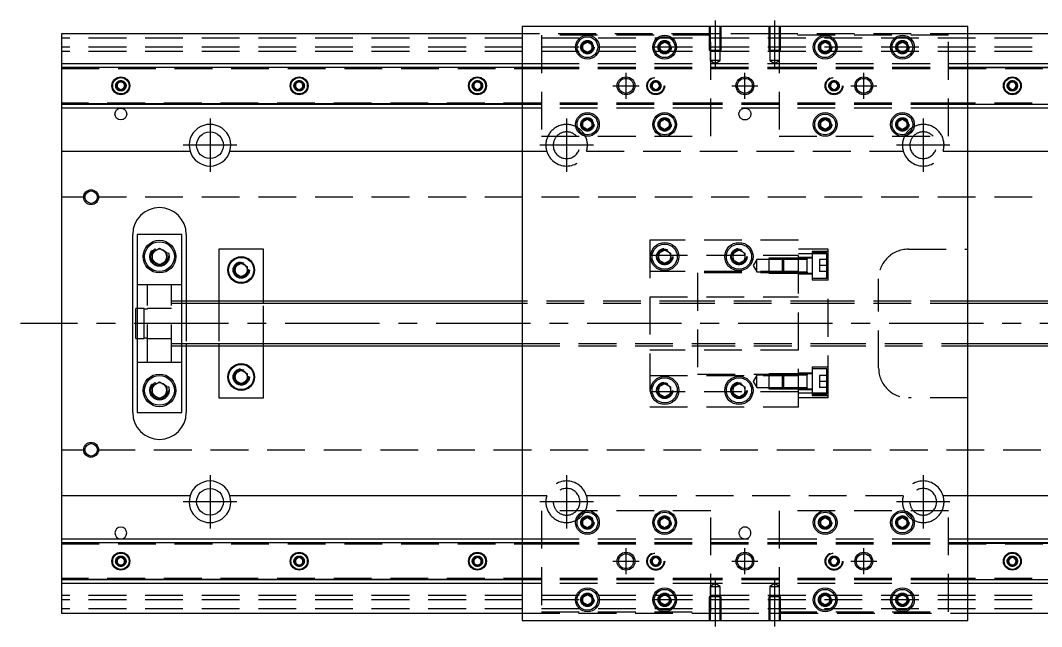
# Model space of a CAD drawing. Extents: x -14 to 669, y -276 to 102.
# Drawn here: x -13.8 to 329.8, y -102 to 102 of the extents above; entities that cross this region are included whole.
import ezdxf

# ---------------------------------------------------------------- set-up
doc = ezdxf.new("R2010")
doc.units = 0
doc.linetypes.add('CENTER', pattern=[50.8, 31.75, -6.35, 6.35, -6.35])
doc.linetypes.add('DASHED', pattern=[19.05, 12.7, -6.35])
doc.layers.get('0').update_dxf_attribs({"linetype": 'CONTINUOUS'})
doc.layers.add('CENTER', color=1, linetype='CENTER')

msp = doc.modelspace()

# ---------------------------------------------------------------- linework, layer by layer
at = {"color": 7, "linetype": 'CONTINUOUS'}
for p, q in [((155, 100), (155, -100)), ((305, 100), (155, 100)), ((305, -100), (305, 100)), ((155, 97.5), (0, 97.5)), ((0, 97.5), (0, 87.5)), ((460, 97.5), (305, 97.5)), ((175.5, 93.866026), (177, 94.73205)), ((175.5, 92.133974), (175.5, 93.866026)), ((177, 94.73205), (178.5, 93.866026)), ((178.5, 93.866026), (178.5, 92.133974)), ((201.5, 93.866026), (203, 94.73205)), ((201.5, 92.133974), (201.5, 93.866026)), ((203, 94.73205), (204.5, 93.866026)), ((204.5, 93.866026), (204.5, 92.133974)), ((255.5, 93.866026), (257, 94.73205)), ((255.5, 92.133974), (255.5, 93.866026)), ((257, 94.73205), (258.5, 93.866026)), ((258.5, 93.866026), (258.5, 92.133974)), ((281.5, 93.866026), (283, 94.73205)), ((281.5, 92.133974), (281.5, 93.866026)), ((283, 94.73205), (284.5, 93.866026)), ((284.5, 93.866026), (284.5, 92.133974)), ((177, 91.26795), (175.5, 92.133974)), ((178.5, 92.133974), (177, 91.26795)), ((203, 91.26795), (201.5, 92.133974)), ((204.5, 92.133974), (203, 91.26795)), ((257, 91.26795), (255.5, 92.133974)), ((258.5, 92.133974), (257, 91.26795)), ((283, 91.26795), (281.5, 92.133974)), ((284.5, 92.133974), (283, 91.26795)), ((0, 87.5), (155, 87.5)), ((0, 87.5), (0, 86.247728)), ((0, 86.247728), (155, 86.247728)), ((0, 86.247728), (0, 73.752272)), ((305, 87.5), (460, 87.5)), ((305, 86.247728), (460, 86.247728)), ((18.75, 80.721688), (20, 81.443376)), ((18.75, 79.278312), (18.75, 80.721688)), ((20, 78.556624), (18.75, 79.278312)), ((20, 81.443376), (21.25, 80.721688)), ((21.25, 79.278312), (20, 78.556624)), ((21.25, 80.721688), (21.25, 79.278312)), ((78.75, 80.721688), (80, 81.443376)), ((78.75, 79.278312), (78.75, 80.721688)), ((80, 78.556624), (78.75, 79.278312)), ((80, 81.443376), (81.25, 80.721688)), ((81.25, 79.278312), (80, 78.556624)), ((81.25, 80.721688), (81.25, 79.278312)), ((138.75, 80.721688), (140, 81.443376)), ((138.75, 79.278312), (138.75, 80.721688)), ((140, 78.556624), (138.75, 79.278312)), ((140, 81.443376), (141.25, 80.721688)), ((141.25, 79.278312), (140, 78.556624)), ((141.25, 80.721688), (141.25, 79.278312)), ((318.75, 80.721688), (320, 81.443376)), ((318.75, 79.278312), (318.75, 80.721688)), ((320, 78.556624), (318.75, 79.278312)), ((320, 81.443376), (321.25, 80.721688)), ((321.25, 79.278312), (320, 78.556624)), ((321.25, 80.721688), (321.25, 79.278312)), ((155, 73.752272), (0, 73.752272)), ((0, 73.752272), (0, 72.5)), ((155, 72.5), (0, 72.5)), ((0, 72.5), (0, 58)), ((460, 73.752272), (305, 73.752272)), ((460, 72.5), (305, 72.5)), ((175.5, 67.866026), (177, 68.73205)), ((177, 68.73205), (178.5, 67.866026)), ((201.5, 67.866026), (203, 68.73205)), ((203, 68.73205), (204.5, 67.866026)), ((255.5, 67.866026), (257, 68.73205)), ((257, 68.73205), (258.5, 67.866026)), ((281.5, 67.866026), (283, 68.73205)), ((283, 68.73205), (284.5, 67.866026)), ((175.5, 66.133974), (175.5, 67.866026)), ((177, 65.26795), (175.5, 66.133974)), ((178.5, 66.133974), (177, 65.26795)), ((178.5, 67.866026), (178.5, 66.133974)), ((201.5, 66.133974), (201.5, 67.866026)), ((203, 65.26795), (201.5, 66.133974)), ((204.5, 66.133974), (203, 65.26795)), ((204.5, 67.866026), (204.5, 66.133974)), ((255.5, 66.133974), (255.5, 67.866026)), ((257, 65.26795), (255.5, 66.133974)), ((258.5, 66.133974), (257, 65.26795)), ((258.5, 67.866026), (258.5, 66.133974)), ((281.5, 66.133974), (281.5, 67.866026)), ((283, 65.26795), (281.5, 66.133974)), ((284.5, 66.133974), (283, 65.26795)), ((284.5, 67.866026), (284.5, 66.133974)), ((0, 58), (43.291796, 58)), ((0, 58), (0, -58)), ((56.708204, 58), (155, 58)), ((305, 58), (403.291796, 58)), ((24, -30), (24, 30)), ((40.5, 30), (25.5, 30)), ((25.5, 30), (25.5, -30)), ((40.5, -30), (40.5, 30)), ((42, 30), (42, 7.5)), ((30.5, 23.943376), (33, 25.386752)), ((33, 25.386752), (35.5, 23.943376)), ((68, 25), (53, 25)), ((53, 25), (53, 7.5)), ((68, 7.5), (68, 25)), ((201, 23.6547), (203, 24.809402)), ((203, 24.809402), (205, 23.6547)), ((226, 23.6547), (228, 24.809402)), ((228, 24.809402), (230, 23.6547)), ((30.5, 21.056624), (30.5, 23.943376)), ((33, 19.613248), (30.5, 21.056624)), ((35.5, 21.056624), (33, 19.613248)), ((35.5, 23.943376), (35.5, 21.056624)), ((201, 21.3453), (201, 23.6547)), ((203, 20.190598), (201, 21.3453)), ((205, 21.3453), (203, 20.190598)), ((205, 23.6547), (205, 21.3453)), ((226, 21.3453), (226, 23.6547)), ((228, 20.190598), (226, 21.3453)), ((230, 21.3453), (228, 20.190598)), ((230, 23.6547), (230, 21.3453)), ((58.5, 19.1547), (60.5, 20.309402)), ((58.5, 16.8453), (58.5, 19.1547)), ((60.5, 20.309402), (62.5, 19.1547)), ((62.5, 19.1547), (62.5, 16.8453)), ((60.5, 15.690598), (58.5, 16.8453)), ((62.5, 16.8453), (60.5, 15.690598)), ((251, 16.985566), (251, 16.986424)), ((155, 7.5), (40.5, 7.5)), ((410, 7.5), (305, 7.5)), ((25, -5), (25, 5)), ((25.5, 5), (25, 5)), ((25, -5), (25.5, -5)), ((40.5, -7.5), (155, -7.5)), ((42, -7.5), (42, -30)), ((53, -7.5), (53, -25)), ((68, -25), (68, -7.5)), ((305, -7.5), (410, -7.5)), ((58.5, -16.8453), (60.5, -15.690598)), ((58.5, -19.1547), (58.5, -16.8453)), ((60.5, -15.690598), (62.5, -16.8453)), ((62.5, -16.8453), (62.5, -19.1547)), ((251, -17.385572), (251, -16.985566)), ((30.5, -21.056624), (33, -19.613248)), ((33, -19.613248), (35.5, -21.056624)), ((60.5, -20.309402), (58.5, -19.1547)), ((62.5, -19.1547), (60.5, -20.309402)), ((201, -21.3453), (203, -20.190598)), ((203, -20.190598), (205, -21.3453)), ((226, -21.3453), (228, -20.190598)), ((228, -20.190598), (230, -21.3453)), ((30.5, -23.943376), (30.5, -21.056624)), ((33, -25.386752), (30.5, -23.943376)), ((35.5, -23.943376), (33, -25.386752)), ((35.5, -21.056624), (35.5, -23.943376)), ((201, -23.6547), (201, -21.3453)), ((203, -24.809402), (201, -23.6547)), ((205, -23.6547), (203, -24.809402)), ((205, -21.3453), (205, -23.6547)), ((226, -23.6547), (226, -21.3453)), ((228, -24.809402), (226, -23.6547)), ((230, -23.6547), (228, -24.809402)), ((230, -21.3453), (230, -23.6547)), ((251, -21.985576), (251, -21.585572)), ((53, -25), (68, -25)), ((25.5, -30), (40.5, -30)), ((43.291796, -58), (0, -58)), ((0, -58), (0, -72.5)), ((155, -58), (56.708204, -58)), ((403.291796, -58), (305, -58)), ((175.5, -66.133974), (177, -65.26795)), ((177, -65.26795), (178.5, -66.133974)), ((201.5, -66.133974), (203, -65.26795)), ((203, -65.26795), (204.5, -66.133974)), ((255.5, -66.133974), (257, -65.26795)), ((257, -65.26795), (258.5, -66.133974)), ((281.5, -66.133974), (283, -65.26795)), ((283, -65.26795), (284.5, -66.133974)), ((175.5, -67.866026), (175.5, -66.133974)), ((177, -68.73205), (175.5, -67.866026)), ((178.5, -67.866026), (177, -68.73205)), ((178.5, -66.133974), (178.5, -67.866026)), ((201.5, -67.866026), (201.5, -66.133974)), ((203, -68.73205), (201.5, -67.866026)), ((204.5, -67.866026), (203, -68.73205)), ((204.5, -66.133974), (204.5, -67.866026)), ((255.5, -67.866026), (255.5, -66.133974)), ((257, -68.73205), (255.5, -67.866026)), ((258.5, -67.866026), (257, -68.73205)), ((258.5, -66.133974), (258.5, -67.866026)), ((281.5, -67.866026), (281.5, -66.133974)), ((283, -68.73205), (281.5, -67.866026)), ((284.5, -67.866026), (283, -68.73205)), ((284.5, -66.133974), (284.5, -67.866026)), ((0, -72.5), (155, -72.5)), ((0, -72.5), (0, -73.752272)), ((0, -73.752272), (0, -86.247728)), ((0, -73.752272), (155, -73.752272)), ((305, -72.5), (460, -72.5)), ((305, -73.752272), (460, -73.752272)), ((18.75, -79.278312), (20, -78.556624)), ((20, -78.556624), (21.25, -79.278312)), ((78.75, -79.278312), (80, -78.556624)), ((80, -78.556624), (81.25, -79.278312)), ((138.75, -79.278312), (140, -78.556624)), ((140, -78.556624), (141.25, -79.278312)), ((318.75, -79.278312), (320, -78.556624)), ((320, -78.556624), (321.25, -79.278312)), ((18.75, -80.721688), (18.75, -79.278312)), ((20, -81.443376), (18.75, -80.721688)), ((21.25, -80.721688), (20, -81.443376)), ((21.25, -79.278312), (21.25, -80.721688)), ((78.75, -80.721688), (78.75, -79.278312)), ((80, -81.443376), (78.75, -80.721688)), ((81.25, -80.721688), (80, -81.443376)), ((81.25, -79.278312), (81.25, -80.721688)), ((138.75, -80.721688), (138.75, -79.278312)), ((140, -81.443376), (138.75, -80.721688)), ((141.25, -80.721688), (140, -81.443376)), ((141.25, -79.278312), (141.25, -80.721688)), ((318.75, -80.721688), (318.75, -79.278312)), ((320, -81.443376), (318.75, -80.721688)), ((321.25, -80.721688), (320, -81.443376)), ((321.25, -79.278312), (321.25, -80.721688)), ((155, -86.247728), (0, -86.247728)), ((0, -86.247728), (0, -87.5)), ((155, -87.5), (0, -87.5)), ((0, -87.5), (0, -97.5)), ((460, -86.247728), (305, -86.247728)), ((460, -87.5), (305, -87.5)), ((175.5, -92.133974), (177, -91.26795)), ((175.5, -93.866026), (175.5, -92.133974)), ((177, -91.26795), (178.5, -92.133974)), ((178.5, -92.133974), (178.5, -93.866026)), ((201.5, -92.133974), (203, -91.26795)), ((201.5, -93.866026), (201.5, -92.133974)), ((203, -91.26795), (204.5, -92.133974)), ((204.5, -92.133974), (204.5, -93.866026)), ((255.5, -92.133974), (257, -91.26795)), ((255.5, -93.866026), (255.5, -92.133974)), ((257, -91.26795), (258.5, -92.133974)), ((258.5, -92.133974), (258.5, -93.866026)), ((281.5, -92.133974), (283, -91.26795)), ((281.5, -93.866026), (281.5, -92.133974)), ((283, -91.26795), (284.5, -92.133974)), ((284.5, -92.133974), (284.5, -93.866026)), ((177, -94.73205), (175.5, -93.866026)), ((178.5, -93.866026), (177, -94.73205)), ((203, -94.73205), (201.5, -93.866026)), ((204.5, -93.866026), (203, -94.73205)), ((257, -94.73205), (255.5, -93.866026)), ((258.5, -93.866026), (257, -94.73205)), ((283, -94.73205), (281.5, -93.866026)), ((284.5, -93.866026), (283, -94.73205)), ((0, -97.5), (155, -97.5)), ((305, -97.5), (460, -97.5)), ((155, -100), (305, -100))]:
    msp.add_line(p, q, dxfattribs=at)
at = {"color": 3, "linetype": 'DASHED'}
for p, q in [((218.000006, 100), (218.000006, 92)), ((218.35, 100), (218.35, 92)), ((221.65, 92), (221.65, 100)), ((221.999994, 92), (221.999994, 100)), ((238.000006, 100), (238.000006, 92)), ((238.35, 100), (238.35, 92)), ((241.65, 92), (241.65, 100)), ((241.999994, 92), (241.999994, 100)), ((218.000006, 97.5), (155, 97.5)), ((218.5, 97), (161.5, 97)), ((161.5, 97), (161.5, 63)), ((221.999994, 97.5), (218.000006, 97.5)), ((218.5, 63), (218.5, 97)), ((238.000006, 97.5), (221.999994, 97.5)), ((241.999994, 97.5), (238.000006, 97.5)), ((241.5, 97), (241.5, 63)), ((298.5, 97), (241.5, 97)), ((305, 97.5), (241.999994, 97.5)), ((298.5, 63), (298.5, 97)), ((460, 96), (0, 96)), ((460, 93), (0, 93)), ((175, 93), (175.030168, 93.346066)), ((204.973226, 93.326156), (205, 93)), ((255, 93), (255.023172, 93.30356)), ((284.973226, 93.326156), (285, 93)), ((460, 91.5), (0, 91.5)), ((218.000006, 92), (221.999994, 92)), ((218.35, 92), (218.35, 88.5)), ((221.65, 88.5), (221.65, 92)), ((238.000006, 92), (241.999994, 92)), ((238.35, 92), (238.35, 88.5)), ((241.65, 88.5), (241.65, 92)), ((0, 86.1147), (155, 86.1147)), ((0, 86.1), (161.5, 86.1)), ((155, 87.5), (161.5, 87.5)), ((155, 86.247728), (161.5, 86.247728)), ((155, 86.1147), (161.5, 86.1147)), ((161.5, 87.5), (218.5, 87.5)), ((161.5, 86.247728), (218.5, 86.247728)), ((161.5, 86.1147), (218.5, 86.1147)), ((161.5, 86.1), (218.5, 86.1)), ((161.5, 86.1), (218.5, 86.1)), ((221.65, 88.5), (218.35, 88.5)), ((218.35, 88.5), (220, 87.547372)), ((218.5, 87.5), (241.5, 87.5)), ((218.5, 86.247728), (241.5, 86.247728)), ((218.5, 86.1147), (241.5, 86.1147)), ((218.5, 86.1), (241.5, 86.1)), ((220, 87.547372), (221.65, 88.5)), ((241.65, 88.5), (238.35, 88.5)), ((238.35, 88.5), (240, 87.547372)), ((240, 87.547372), (241.65, 88.5)), ((241.5, 87.5), (298.5, 87.5)), ((241.5, 86.247728), (298.5, 86.247728)), ((241.5, 86.1147), (298.5, 86.1147)), ((241.5, 86.1), (298.5, 86.1)), ((241.5, 86.1), (298.5, 86.1)), ((298.5, 87.5), (305, 87.5)), ((298.5, 86.247728), (305, 86.247728)), ((298.5, 86.1147), (305, 86.1147)), ((298.5, 86.1), (460, 86.1)), ((305, 86.1147), (460, 86.1147)), ((0, 85.8), (161.5, 85.8)), ((161.5, 85.8), (218.5, 85.8)), ((161.5, 85.8), (218.5, 85.8)), ((218.5, 85.8), (241.5, 85.8)), ((241.5, 85.8), (298.5, 85.8)), ((241.5, 85.8), (298.5, 85.8)), ((298.5, 85.8), (460, 85.8)), ((18.5, 80), (18.516134, 80.21941)), ((78.5, 80), (78.516134, 80.21941)), ((141.477374, 80.25955), (141.5, 80)), ((198.5, 80), (198.516134, 80.21941)), ((198.75, 80.721688), (200, 81.443376)), ((198.75, 79.278312), (198.75, 80.721688)), ((200, 78.556624), (198.75, 79.278312)), ((200, 81.443376), (201.25, 80.721688)), ((201.25, 79.278312), (200, 78.556624)), ((201.25, 80.721688), (201.25, 79.278312)), ((258.75, 80.721688), (260, 81.443376)), ((258.75, 79.278312), (258.75, 80.721688)), ((260, 78.556624), (258.75, 79.278312)), ((260, 81.443376), (261.25, 80.721688)), ((261.25, 79.278312), (260, 78.556624)), ((261.25, 80.721688), (261.25, 79.278312)), ((261.477374, 80.25955), (261.5, 80)), ((318.5, 80), (318.516134, 80.21941)), ((161.5, 74.2), (0, 74.2)), ((161.5, 73.9), (0, 73.9)), ((155, 73.8853), (0, 73.8853)), ((161.5, 73.8853), (155, 73.8853)), ((161.5, 73.752272), (155, 73.752272)), ((161.5, 72.5), (155, 72.5)), ((218.5, 74.2), (161.5, 74.2)), ((218.5, 73.9), (161.5, 73.9)), ((218.5, 73.8853), (161.5, 73.8853)), ((218.5, 73.752272), (161.5, 73.752272)), ((218.5, 72.5), (161.5, 72.5)), ((241.5, 74.2), (218.5, 74.2)), ((241.5, 73.9), (218.5, 73.9)), ((241.5, 73.8853), (218.5, 73.8853)), ((241.5, 73.752272), (218.5, 73.752272)), ((241.5, 72.5), (218.5, 72.5)), ((298.5, 74.2), (241.5, 74.2)), ((298.5, 73.9), (241.5, 73.9)), ((298.5, 73.8853), (241.5, 73.8853)), ((298.5, 73.752272), (241.5, 73.752272)), ((298.5, 72.5), (241.5, 72.5)), ((460, 74.2), (298.5, 74.2)), ((460, 73.9), (298.5, 73.9)), ((305, 73.8853), (298.5, 73.8853)), ((305, 73.752272), (298.5, 73.752272)), ((305, 72.5), (298.5, 72.5)), ((460, 73.8853), (305, 73.8853)), ((178.973226, 67.326156), (179, 67)), ((204.973226, 67.326156), (205, 67)), ((255, 67), (255.023172, 67.30356)), ((284.973226, 67.326156), (285, 67)), ((161.5, 63), (218.5, 63)), ((241.5, 63), (298.5, 63)), ((155, 58), (163.291796, 58)), ((176.708204, 58), (283.291796, 58)), ((296.708204, 58), (305, 58)), ((7.9, 42.5), (0, 42.5)), ((460, 42.5), (12.1, 42.5)), ((198, 28), (198, -28)), ((248, 28), (198, 28)), ((248, -28), (248, 28)), ((258, 25), (248, 25)), ((252.6, 24.235572), (252.6, 14.735572)), ((258, 24.235572), (252.6, 24.235572)), ((258, 23.49468), (258, 25)), ((285, 25), (305, 25)), ((35.977798, 22.864306), (36, 22.5)), ((198, 23), (248, 23)), ((200.5, 22.5), (200.534018, 22.911016)), ((225.5, 22.5), (225.52689, 22.865682)), ((234, 21.585572), (232.787564, 19.485572)), ((234, 17.385572), (234, 21.585572)), ((238, 21.585572), (234, 21.585572)), ((238, 21.985566), (238, 16.985576)), ((243, 21.985566), (238, 21.985566)), ((242.6, 21.585572), (238, 21.585572)), ((243, 21.985572), (242.6, 21.585572)), ((242.6, 17.385572), (242.6, 21.585572)), ((248, 21.585572), (242.6, 21.585572)), ((243, 21.985572), (243, 16.985572)), ((248, 21.98557), (243, 21.985572)), ((248, 21.985566), (243, 21.985566)), ((258, 23.49468), (248, 23.49468)), ((252.6, 22.235572), (248, 22.235572)), ((251.005, 21.985572), (248, 21.98557)), ((251, 21.585572), (248, 21.585572)), ((252.6, 21.985572), (250.995, 21.985572)), ((251, 21.728174), (251, 21.985572)), ((251, 21.985572), (251, 21.728122)), ((251, 17.24302), (251, 21.728174)), ((257.6, 23.735572), (252.6, 23.735572)), ((255.1, 21.485572), (255.1, 19.485572)), ((257.6, 21.485572), (255.1, 21.485572)), ((257.6, 15.235572), (257.6, 23.735572)), ((258, -23.49468), (258, 23.49468)), ((62.983582, 18.286038), (63, 18)), ((248, 17.5), (198, 17.5)), ((232.787564, 19.485572), (234, 17.385572)), ((234, 17.385572), (238, 17.385572)), ((238, 17.385572), (242.6, 17.385572)), ((242.6, 17.385572), (243, 16.985572)), ((242.6, 17.385572), (248, 17.385572)), ((248, 17.385572), (251, 17.385572)), ((251, 17.243038), (251, 16.985572)), ((251, 16.985572), (251, 17.24302)), ((257.6, 19.485572), (255.1, 19.485572)), ((255.1, 19.485572), (255.1, 17.485572)), ((257.6, 17.485572), (255.1, 17.485572)), ((214, 17), (214, -17)), ((248, 17), (214, 17)), ((238, 16.985576), (243, 16.985576)), ((243, 16.985576), (248, 16.985576)), ((243, 16.985572), (248, 16.985574)), ((248, 16.985574), (251.005, 16.985572)), ((248, 16.735572), (252.6, 16.735572)), ((250.995, 16.985572), (252.6, 16.985572)), ((252.6, 15.235572), (257.6, 15.235572)), ((252.6, 14.735572), (258, 14.735572)), ((275, -15), (275, 15)), ((29, 13), (25.5, 13)), ((29, -13), (29, 13)), ((37, 13), (29, 13)), ((37, -13), (37, 13)), ((40.5, 13), (37, 13)), ((40.5, 7.5), (37, 7.5)), ((42, 7.5), (42, 6.75)), ((53, 7.5), (53, 6.75)), ((68, 6.75), (68, 7.5)), ((214, 7.5), (155, 7.5)), ((198, 9), (248, 9)), ((258, 7.5), (214, 7.5)), ((305, 7.5), (258, 7.5)), ((27.85, 5), (25.5, 5)), ((27.85, -5), (27.85, 5)), ((29, 4.8), (27.85, 4.8)), ((37, 5), (29, 5)), ((40.5, 6.75), (37, 6.75)), ((42, 6.75), (42, -6.75)), ((53, 6.75), (53, -6.75)), ((68, -6.75), (68, 6.75)), ((214, 6.75), (155, 6.75)), ((258, 6.75), (214, 6.75)), ((305, 6.75), (258, 6.75)), ((25.5, -5), (27.85, -5)), ((27.85, -4.8), (29, -4.8)), ((29, -5), (37, -5)), ((37, -6.75), (40.5, -6.75)), ((42, -6.75), (42, -7.5)), ((53, -6.75), (53, -7.5)), ((68, -7.5), (68, -6.75)), ((155, -6.75), (214, -6.75)), ((214, -6.75), (258, -6.75)), ((258, -6.75), (305, -6.75)), ((37, -7.5), (40.5, -7.5)), ((155, -7.5), (214, -7.5)), ((248, -9), (198, -9)), ((214, -7.5), (258, -7.5)), ((258, -7.5), (305, -7.5)), ((25.5, -13), (29, -13)), ((29, -13), (37, -13)), ((37, -13), (40.5, -13)), ((214, -17), (248, -17)), ((238, -16.985576), (238, -21.985566)), ((243, -16.985576), (238, -16.985576)), ((243, -16.985572), (242.6, -17.385572)), ((243, -16.985572), (243, -21.985572)), ((248, -16.985574), (243, -16.985572)), ((248, -16.985576), (243, -16.985576)), ((252.6, -16.735572), (248, -16.735572)), ((251.005, -16.985572), (248, -16.985574)), ((252.6, -16.985572), (250.995, -16.985572)), ((251, -17.24297), (251, -16.985572)), ((251, -16.985572), (251, -17.24302)), ((252.6, -14.735572), (252.6, -24.235572)), ((258, -14.735572), (252.6, -14.735572)), ((257.6, -15.235572), (252.6, -15.235572)), ((257.6, -23.735572), (257.6, -15.235572)), ((62.983582, -17.713962), (63, -18)), ((198, -17.5), (248, -17.5)), ((234, -17.385572), (232.787564, -19.485572)), ((232.787564, -19.485572), (234, -21.585572)), ((234, -21.585572), (234, -17.385572)), ((238, -17.385572), (234, -17.385572)), ((242.6, -17.385572), (238, -17.385572)), ((242.6, -21.585572), (242.6, -17.385572)), ((248, -17.385572), (242.6, -17.385572)), ((251, -17.385572), (248, -17.385572)), ((251, -21.728122), (251, -17.24297)), ((255.1, -17.485572), (255.1, -19.485572)), ((257.6, -17.485572), (255.1, -17.485572)), ((257.6, -19.485572), (255.1, -19.485572)), ((255.1, -19.485572), (255.1, -21.485572)), ((30, -22.5), (30.020026, -22.153944)), ((248, -23), (198, -23)), ((200.5, -22.5), (200.534018, -22.088984)), ((225.5, -22.5), (225.52689, -22.134318)), ((234, -21.585572), (238, -21.585572)), ((238, -21.585572), (242.6, -21.585572)), ((238, -21.985566), (243, -21.985566)), ((242.6, -21.585572), (243, -21.985572)), ((242.6, -21.585572), (248, -21.585572)), ((243, -21.985566), (248, -21.985566)), ((243, -21.985572), (248, -21.98557)), ((248, -21.585572), (251, -21.585572)), ((248, -21.98557), (251.005, -21.985572)), ((248, -22.235572), (252.6, -22.235572)), ((258, -23.49468), (248, -23.49468)), ((250.995, -21.985572), (252.6, -21.985572)), ((251, -21.728104), (251, -21.985572)), ((251, -21.985572), (251, -21.728122)), ((252.6, -23.735572), (257.6, -23.735572)), ((257.6, -21.485572), (255.1, -21.485572)), ((258, -25), (258, -23.49468)), ((258, -25), (248, -25)), ((252.6, -24.235572), (258, -24.235572)), ((305, -25), (285, -25)), ((198, -28), (248, -28)), ((0, -42.5), (7.9, -42.5)), ((12.1, -42.5), (460, -42.5)), ((163.291796, -58), (155, -58)), ((283.291796, -58), (176.708204, -58)), ((305, -58), (296.708204, -58)), ((218.5, -63), (161.5, -63)), ((161.5, -63), (161.5, -97)), ((218.5, -97), (218.5, -63)), ((241.5, -63), (241.5, -97)), ((298.5, -63), (241.5, -63)), ((298.5, -97), (298.5, -63)), ((178.973226, -66.673844), (179, -67)), ((204.973226, -66.673844), (205, -67)), ((258.973226, -66.673844), (259, -67)), ((284.973226, -66.673844), (285, -67)), ((0, -73.8853), (155, -73.8853)), ((0, -73.9), (161.5, -73.9)), ((0, -74.2), (161.5, -74.2)), ((155, -72.5), (161.5, -72.5)), ((155, -73.752272), (161.5, -73.752272)), ((155, -73.8853), (161.5, -73.8853)), ((161.5, -72.5), (218.5, -72.5)), ((161.5, -73.752272), (218.5, -73.752272)), ((161.5, -73.8853), (218.5, -73.8853)), ((161.5, -73.9), (218.5, -73.9)), ((161.5, -74.2), (218.5, -74.2)), ((218.5, -72.5), (241.5, -72.5)), ((218.5, -73.752272), (241.5, -73.752272)), ((218.5, -73.8853), (241.5, -73.8853)), ((218.5, -73.9), (241.5, -73.9)), ((218.5, -74.2), (241.5, -74.2)), ((241.5, -72.5), (298.5, -72.5)), ((241.5, -73.752272), (298.5, -73.752272)), ((241.5, -73.8853), (298.5, -73.8853)), ((241.5, -73.9), (298.5, -73.9)), ((241.5, -74.2), (298.5, -74.2)), ((298.5, -72.5), (305, -72.5)), ((298.5, -73.752272), (305, -73.752272)), ((298.5, -73.8853), (305, -73.8853)), ((298.5, -73.9), (460, -73.9)), ((298.5, -74.2), (460, -74.2)), ((305, -73.8853), (460, -73.8853)), ((198.75, -79.278312), (200, -78.556624)), ((200, -78.556624), (201.25, -79.278312)), ((258.75, -79.278312), (260, -78.556624)), ((260, -78.556624), (261.25, -79.278312)), ((21.477374, -79.74045), (21.5, -80)), ((81.477374, -79.74045), (81.5, -80)), ((138.5, -80), (138.516134, -79.78059)), ((198.75, -80.721688), (198.75, -79.278312)), ((200, -81.443376), (198.75, -80.721688)), ((201.25, -80.721688), (200, -81.443376)), ((201.25, -79.278312), (201.25, -80.721688)), ((201.477374, -79.74045), (201.5, -80)), ((258.5, -80), (258.52041, -79.75339)), ((258.75, -80.721688), (258.75, -79.278312)), ((260, -81.443376), (258.75, -80.721688)), ((261.25, -80.721688), (260, -81.443376)), ((261.25, -79.278312), (261.25, -80.721688)), ((318.5, -80), (318.516134, -79.78059)), ((161.5, -85.8), (0, -85.8)), ((218.5, -85.8), (161.5, -85.8)), ((218.5, -85.8), (161.5, -85.8)), ((241.5, -85.8), (218.5, -85.8)), ((298.5, -85.8), (241.5, -85.8)), ((298.5, -85.8), (241.5, -85.8)), ((460, -85.8), (298.5, -85.8)), ((161.5, -86.1), (0, -86.1)), ((155, -86.1147), (0, -86.1147)), ((161.5, -86.1147), (155, -86.1147)), ((161.5, -86.247728), (155, -86.247728)), ((161.5, -87.5), (155, -87.5)), ((218.5, -86.1), (161.5, -86.1)), ((218.5, -86.1), (161.5, -86.1)), ((218.5, -86.1147), (161.5, -86.1147)), ((218.5, -86.247728), (161.5, -86.247728)), ((218.5, -87.5), (161.5, -87.5)), ((220, -87.547372), (218.35, -88.5)), ((218.35, -88.5), (220, -88.5)), ((218.35, -88.5), (218.35, -92)), ((241.5, -86.1), (218.5, -86.1)), ((241.5, -86.1147), (218.5, -86.1147)), ((241.5, -86.247728), (218.5, -86.247728)), ((241.5, -87.5), (218.5, -87.5)), ((221.65, -88.5), (220, -87.547372)), ((220, -88.5), (221.65, -88.5)), ((221.65, -92), (221.65, -88.5)), ((240, -87.547372), (238.35, -88.5)), ((238.35, -88.5), (240, -88.5)), ((238.35, -88.5), (238.35, -92)), ((241.65, -88.5), (240, -87.547372)), ((240, -88.5), (241.65, -88.5)), ((298.5, -86.1), (241.5, -86.1)), ((298.5, -86.1), (241.5, -86.1)), ((298.5, -86.1147), (241.5, -86.1147)), ((298.5, -86.247728), (241.5, -86.247728)), ((298.5, -87.5), (241.5, -87.5)), ((241.65, -92), (241.65, -88.5)), ((460, -86.1), (298.5, -86.1)), ((305, -86.1147), (298.5, -86.1147)), ((305, -86.247728), (298.5, -86.247728)), ((305, -87.5), (298.5, -87.5)), ((460, -86.1147), (305, -86.1147)), ((460, -91.5), (0, -91.5)), ((178.973226, -92.673844), (179, -93)), ((204.973226, -92.673844), (205, -93)), ((221.999994, -92), (218.000006, -92)), ((218.000006, -92), (218.000006, -100)), ((218.35, -92), (218.35, -100)), ((221.65, -100), (221.65, -92)), ((221.999994, -100), (221.999994, -92)), ((241.999994, -92), (238.000006, -92)), ((238.000006, -92), (238.000006, -100)), ((238.35, -92), (238.35, -100)), ((241.65, -100), (241.65, -92)), ((241.999994, -100), (241.999994, -92)), ((255, -93), (255.023172, -92.69644)), ((284.973226, -92.673844), (285, -93)), ((460, -93), (0, -93)), ((460, -96), (0, -96)), ((155, -97.5), (218.000006, -97.5)), ((161.5, -97), (218.5, -97)), ((218.000006, -97.5), (221.999994, -97.5)), ((221.999994, -97.5), (238.000006, -97.5)), ((238.000006, -97.5), (241.999994, -97.5)), ((241.5, -97), (298.5, -97)), ((241.999994, -97.5), (305, -97.5))]:
    msp.add_line(p, q, dxfattribs=at)
at = {"color": 3, "linetype": 'CONTINUOUS'}
for p, q in [((155, 6.75), (40.5, 6.75)), ((410, 6.75), (305, 6.75)), ((40.5, -6.75), (155, -6.75)), ((305, -6.75), (410, -6.75))]:
    msp.add_line(p, q, dxfattribs=at)
at = {"color": 7, "linetype": 'CONTINUOUS'}
for centre, radius in [((177, 93), 4), ((177, 93), 3.5), ((203, 93), 4), ((203, 93), 3.5), ((257, 93), 4), ((257, 93), 3.5), ((283, 93), 4), ((283, 93), 3.5), ((20, 80), 3), ((20, 80), 2.75), ((80, 80), 3), ((80, 80), 2.75), ((140, 80), 3), ((140, 80), 2.75), ((190, 80), 2.5), ((230, 80), 3), ((230, 80), 2.5), ((270, 80), 2.5), ((320, 80), 3), ((320, 80), 2.75), ((20, 70.5), 2), ((177, 67), 4), ((177, 67), 3.5), ((203, 67), 4), ((203, 67), 3.5), ((257, 67), 4), ((257, 67), 3.5), ((283, 67), 4), ((283, 67), 3.5), ((50, 60), 4.5), ((10, 42.5), 2.1), ((33, 22.5), 5.5), ((33, 22.5), 5), ((203, 22.5), 4.75), ((203, 22.5), 4.25), ((228, 22.5), 4.75), ((228, 22.5), 4.25), ((60.5, 18), 4.5), ((60.5, 18), 4.25), ((60.5, -18), 4.5), ((33, -22.5), 5.5), ((60.5, -18), 4.25), ((33, -22.5), 5), ((203, -22.5), 4.75), ((203, -22.5), 4.25), ((228, -22.5), 4.75), ((228, -22.5), 4.25), ((10, -42.5), 2.1), ((50, -60), 4.5), ((177, -67), 4), ((177, -67), 3.5), ((203, -67), 4), ((203, -67), 3.5), ((257, -67), 4), ((257, -67), 3.5), ((283, -67), 4), ((283, -67), 3.5), ((20, -80), 3), ((20, -80), 2.75), ((80, -80), 3), ((80, -80), 2.75), ((140, -80), 3), ((140, -80), 2.75), ((190, -80), 2.5), ((230, -80), 3), ((230, -80), 2.5), ((270, -80), 2.5), ((320, -80), 3), ((320, -80), 2.75), ((177, -93), 4), ((203, -93), 4), ((257, -93), 4), ((283, -93), 4), ((177, -93), 3.5), ((203, -93), 3.5), ((257, -93), 3.5), ((283, -93), 3.5)]:
    msp.add_circle(centre, radius, dxfattribs=at)
at = {"color": 3, "linetype": 'DASHED'}
for centre, radius in [((177, 93), 2.25), ((177, 93), 2), ((203, 93), 2.25), ((203, 93), 2), ((257, 93), 2.25), ((257, 93), 2), ((283, 93), 2.25), ((283, 93), 2), ((200, 80), 3), ((200, 80), 2.75), ((260, 80), 3), ((260, 80), 2.75), ((20, 80), 1.75), ((20, 80), 1.5), ((80, 80), 1.75), ((80, 80), 1.5), ((140, 80), 1.75), ((140, 80), 1.5), ((200, 80), 1.75), ((200, 80), 1.5), ((260, 80), 1.75), ((260, 80), 1.5), ((320, 80), 1.75), ((320, 80), 1.5), ((230, 70.5), 2), ((177, 67), 2.25), ((177, 67), 2), ((203, 67), 2.25), ((203, 67), 2), ((257, 67), 2.25), ((257, 67), 2), ((283, 67), 2.25), ((283, 67), 2), ((33, 22.5), 3.25), ((33, 22.5), 3), ((203, 22.5), 2.75), ((203, 22.5), 2.5), ((228, 22.5), 2.75), ((228, 22.5), 2.5), ((60.5, 18), 2.75), ((60.5, 18), 2.5), ((60.5, -18), 2.75), ((60.5, -18), 2.5), ((33, -22.5), 3.25), ((33, -22.5), 3), ((203, -22.5), 2.75), ((203, -22.5), 2.5), ((228, -22.5), 2.75), ((228, -22.5), 2.5), ((177, -67), 2.25), ((177, -67), 2), ((203, -67), 2.25), ((203, -67), 2), ((257, -67), 2.25), ((257, -67), 2), ((283, -67), 2.25), ((283, -67), 2), ((20, -80), 1.75), ((20, -80), 1.5), ((80, -80), 1.75), ((80, -80), 1.5), ((140, -80), 1.75), ((140, -80), 1.5), ((200, -80), 3), ((200, -80), 2.75), ((200, -80), 1.75), ((200, -80), 1.5), ((260, -80), 3), ((260, -80), 2.75), ((260, -80), 1.75), ((260, -80), 1.5), ((320, -80), 1.75), ((320, -80), 1.5), ((177, -93), 2.25), ((177, -93), 2), ((203, -93), 2.25), ((203, -93), 2), ((257, -93), 2.25), ((257, -93), 2), ((283, -93), 2.25), ((283, -93), 2)]:
    msp.add_circle(centre, radius, dxfattribs=at)
at = {"color": 3, "linetype": 'CONTINUOUS'}
for centre, radius in [((190, 80), 3), ((270, 80), 3), ((10, 42.5), 2.5), ((10, -42.5), 2.5), ((190, -80), 3), ((270, -80), 3)]:
    msp.add_circle(centre, radius, dxfattribs=at)
at = {"color": 7, "linetype": 'CONTINUOUS'}
for centre, radius, start, end in [((177, 93), 1.65, 155.380023, 180), ((177, 93), 1.65, 180, 204.619977), ((177, 93), 1.65, 144.619977, 155.380023), ((177, 93), 1.65, 95.380023, 144.619977), ((177, 93), 1.65, 84.619977, 95.380023), ((177, 93), 1.65, 35.380023, 84.619977), ((177, 93), 1.65, 24.619977, 35.380023), ((177, 93), 1.65, 335.380023, 24.619977), ((203, 93), 1.65, 155.380023, 180), ((203, 93), 1.65, 180, 204.619977), ((203, 93), 1.65, 144.619977, 155.380023), ((203, 93), 1.65, 95.380023, 144.619977), ((203, 93), 1.65, 84.619977, 95.380023), ((203, 93), 1.65, 35.380023, 84.619977), ((203, 93), 1.65, 24.619977, 35.380023), ((203, 93), 1.65, 335.380023, 24.619977), ((257, 93), 1.65, 155.380023, 180), ((257, 93), 1.65, 180, 204.619977), ((257, 93), 1.65, 144.619977, 155.380023), ((257, 93), 1.65, 95.380023, 144.619977), ((257, 93), 1.65, 84.619977, 95.380023), ((257, 93), 1.65, 35.380023, 84.619977), ((257, 93), 1.65, 24.619977, 35.380023), ((257, 93), 1.65, 335.380023, 24.619977), ((283, 93), 1.65, 155.380023, 180), ((283, 93), 1.65, 180, 204.619977), ((283, 93), 1.65, 144.619977, 155.380023), ((283, 93), 1.65, 95.380023, 144.619977), ((283, 93), 1.65, 84.619977, 95.380023), ((283, 93), 1.65, 35.380023, 84.619977), ((283, 93), 1.65, 24.619977, 35.380023), ((283, 93), 1.65, 335.380023, 24.619977), ((177, 93), 1.65, 204.619977, 215.380023), ((177, 93), 1.65, 215.380023, 264.619977), ((177, 93), 1.65, 264.619977, 275.380023), ((177, 93), 1.65, 275.380023, 324.619977), ((177, 93), 1.65, 324.619977, 335.380023), ((203, 93), 1.65, 204.619977, 215.380023), ((203, 93), 1.65, 215.380023, 264.619977), ((203, 93), 1.65, 264.619977, 275.380023), ((203, 93), 1.65, 275.380023, 324.619977), ((203, 93), 1.65, 324.619977, 335.380023), ((257, 93), 1.65, 204.619977, 215.380023), ((257, 93), 1.65, 215.380023, 264.619977), ((257, 93), 1.65, 264.619977, 275.380023), ((257, 93), 1.65, 275.380023, 324.619977), ((257, 93), 1.65, 324.619977, 335.380023), ((283, 93), 1.65, 204.619977, 215.380023), ((283, 93), 1.65, 215.380023, 264.619977), ((283, 93), 1.65, 264.619977, 275.380023), ((283, 93), 1.65, 275.380023, 324.619977), ((283, 93), 1.65, 324.619977, 335.380023), ((20, 80), 1.25, 120, 180), ((20, 80), 1.25, 180, 240), ((20, 80), 1.25, 60, 120), ((20, 80), 1.25, 0, 60), ((20, 80), 1.25, 300, 0), ((80, 80), 1.25, 120, 180), ((80, 80), 1.25, 180, 240), ((80, 80), 1.25, 60, 120), ((80, 80), 1.25, 0, 60), ((80, 80), 1.25, 300, 0), ((140, 80), 1.25, 120, 180), ((140, 80), 1.25, 180, 240), ((140, 80), 1.25, 60, 120), ((140, 80), 1.25, 0, 60), ((140, 80), 1.25, 300, 0), ((200, 80), 1.25, 300, 180), ((200, 80), 1.25, 180, 240), ((260, 80), 1.25, 300, 180), ((260, 80), 1.25, 180, 240), ((320, 80), 1.25, 120, 180), ((320, 80), 1.25, 180, 240), ((320, 80), 1.25, 60, 120), ((320, 80), 1.25, 0, 60), ((320, 80), 1.25, 300, 0), ((20, 80), 1.25, 240, 300), ((80, 80), 1.25, 240, 300), ((140, 80), 1.25, 240, 300), ((200, 80), 1.25, 240, 300), ((260, 80), 1.25, 240, 300), ((320, 80), 1.25, 240, 300), ((50, 60), 7, 343.39845, 196.60155), ((177, 67), 1.65, 155.380023, 180), ((177, 67), 1.65, 180, 204.619977), ((177, 67), 1.65, 144.619977, 155.380023), ((177, 67), 1.65, 204.619977, 215.380023), ((177, 67), 1.65, 95.380023, 144.619977), ((177, 67), 1.65, 215.380023, 264.619977), ((177, 67), 1.65, 84.619977, 95.380023), ((177, 67), 1.65, 264.619977, 275.380023), ((177, 67), 1.65, 35.380023, 84.619977), ((177, 67), 1.65, 275.380023, 324.619977), ((177, 67), 1.65, 24.619977, 35.380023), ((177, 67), 1.65, 324.619977, 335.380023), ((177, 67), 1.65, 335.380023, 24.619977), ((203, 67), 1.65, 155.380023, 180), ((203, 67), 1.65, 180, 204.619977), ((203, 67), 1.65, 144.619977, 155.380023), ((203, 67), 1.65, 204.619977, 215.380023), ((203, 67), 1.65, 95.380023, 144.619977), ((203, 67), 1.65, 215.380023, 264.619977), ((203, 67), 1.65, 84.619977, 95.380023), ((203, 67), 1.65, 264.619977, 275.380023), ((203, 67), 1.65, 35.380023, 84.619977), ((203, 67), 1.65, 275.380023, 324.619977), ((203, 67), 1.65, 24.619977, 35.380023), ((203, 67), 1.65, 324.619977, 335.380023), ((203, 67), 1.65, 335.380023, 24.619977), ((257, 67), 1.65, 155.380023, 180), ((257, 67), 1.65, 180, 204.619977), ((257, 67), 1.65, 144.619977, 155.380023), ((257, 67), 1.65, 204.619977, 215.380023), ((257, 67), 1.65, 95.380023, 144.619977), ((257, 67), 1.65, 215.380023, 264.619977), ((257, 67), 1.65, 84.619977, 95.380023), ((257, 67), 1.65, 264.619977, 275.380023), ((257, 67), 1.65, 35.380023, 84.619977), ((257, 67), 1.65, 275.380023, 324.619977), ((257, 67), 1.65, 24.619977, 35.380023), ((257, 67), 1.65, 324.619977, 335.380023), ((257, 67), 1.65, 335.380023, 24.619977), ((283, 67), 1.65, 155.380023, 180), ((283, 67), 1.65, 180, 204.619977), ((283, 67), 1.65, 144.619977, 155.380023), ((283, 67), 1.65, 204.619977, 215.380023), ((283, 67), 1.65, 95.380023, 144.619977), ((283, 67), 1.65, 215.380023, 264.619977), ((283, 67), 1.65, 84.619977, 95.380023), ((283, 67), 1.65, 264.619977, 275.380023), ((283, 67), 1.65, 35.380023, 84.619977), ((283, 67), 1.65, 275.380023, 324.619977), ((283, 67), 1.65, 24.619977, 35.380023), ((283, 67), 1.65, 324.619977, 335.380023), ((283, 67), 1.65, 335.380023, 24.619977), ((50, 60), 7, 196.60155, 343.39845), ((33, 30), 9, 90, 180), ((33, 30), 9, 0, 90), ((33, 22.5), 2.5, 120, 180), ((33, 22.5), 2.5, 60, 120), ((33, 22.5), 2.5, 0, 60), ((203, 22.5), 2.1, 102.24721, 137.75279), ((203, 22.5), 2.1, 77.75279, 102.24721), ((203, 22.5), 2.1, 42.24721, 77.75279), ((228, 22.5), 2.1, 102.24721, 137.75279), ((228, 22.5), 2.1, 77.75279, 102.24721), ((228, 22.5), 2.1, 42.24721, 77.75279), ((33, 22.5), 2.5, 180, 240), ((33, 22.5), 2.5, 300, 0), ((203, 22.5), 2.1, 162.24721, 180), ((203, 22.5), 2.1, 180, 197.75279), ((203, 22.5), 2.1, 137.75279, 162.24721), ((203, 22.5), 2.1, 197.75279, 222.24721), ((203, 22.5), 2.1, 222.24721, 257.75279), ((203, 22.5), 2.1, 282.24721, 317.75279), ((203, 22.5), 2.1, 17.75279, 42.24721), ((203, 22.5), 2.1, 317.75279, 342.24721), ((203, 22.5), 2.1, 342.24721, 17.75279), ((228, 22.5), 2.1, 162.24721, 180), ((228, 22.5), 2.1, 180, 197.75279), ((228, 22.5), 2.1, 137.75279, 162.24721), ((228, 22.5), 2.1, 197.75279, 222.24721), ((228, 22.5), 2.1, 222.24721, 257.75279), ((228, 22.5), 2.1, 282.24721, 317.75279), ((228, 22.5), 2.1, 17.75279, 42.24721), ((228, 22.5), 2.1, 317.75279, 342.24721), ((228, 22.5), 2.1, 342.24721, 17.75279), ((33, 22.5), 2.5, 240, 300), ((60.5, 18), 2.1, 162.24721, 180), ((60.5, 18), 2.1, 180, 197.75279), ((60.5, 18), 2.1, 137.75279, 162.24721), ((60.5, 18), 2.1, 197.75279, 222.24721), ((60.5, 18), 2.1, 102.24721, 137.75279), ((60.5, 18), 2.1, 77.75279, 102.24721), ((60.5, 18), 2.1, 42.24721, 77.75279), ((60.5, 18), 2.1, 17.75279, 42.24721), ((60.5, 18), 2.1, 317.75279, 342.24721), ((60.5, 18), 2.1, 342.24721, 17.75279), ((203, 22.5), 2.1, 257.75279, 282.24721), ((228, 22.5), 2.1, 257.75279, 282.24721), ((60.5, 18), 2.1, 222.24721, 257.75279), ((60.5, 18), 2.1, 257.75279, 282.24721), ((60.5, 18), 2.1, 282.24721, 317.75279), ((60.5, -18), 2.1, 137.75279, 162.24721), ((60.5, -18), 2.1, 102.24721, 137.75279), ((60.5, -18), 2.1, 77.75279, 102.24721), ((60.5, -18), 2.1, 42.24721, 77.75279), ((60.5, -18), 2.1, 17.75279, 42.24721), ((33, -22.5), 2.5, 120, 180), ((33, -22.5), 2.5, 60, 120), ((33, -22.5), 2.5, 0, 60), ((60.5, -18), 2.1, 162.24721, 180), ((60.5, -18), 2.1, 180, 197.75279), ((60.5, -18), 2.1, 197.75279, 222.24721), ((60.5, -18), 2.1, 222.24721, 257.75279), ((60.5, -18), 2.1, 257.75279, 282.24721), ((60.5, -18), 2.1, 282.24721, 317.75279), ((60.5, -18), 2.1, 317.75279, 342.24721), ((60.5, -18), 2.1, 342.24721, 17.75279), ((203, -22.5), 2.1, 102.24721, 137.75279), ((203, -22.5), 2.1, 77.75279, 102.24721), ((203, -22.5), 2.1, 42.24721, 77.75279), ((228, -22.5), 2.1, 102.24721, 137.75279), ((228, -22.5), 2.1, 77.75279, 102.24721), ((228, -22.5), 2.1, 42.24721, 77.75279), ((33, -22.5), 2.5, 180, 240), ((33, -22.5), 2.5, 300, 0), ((203, -22.5), 2.1, 162.24721, 180), ((203, -22.5), 2.1, 180, 197.75279), ((203, -22.5), 2.1, 137.75279, 162.24721), ((203, -22.5), 2.1, 197.75279, 222.24721), ((203, -22.5), 2.1, 222.24721, 257.75279), ((203, -22.5), 2.1, 282.24721, 317.75279), ((203, -22.5), 2.1, 17.75279, 42.24721), ((203, -22.5), 2.1, 317.75279, 342.24721), ((203, -22.5), 2.1, 342.24721, 17.75279), ((228, -22.5), 2.1, 162.24721, 180), ((228, -22.5), 2.1, 180, 197.75279), ((228, -22.5), 2.1, 137.75279, 162.24721), ((228, -22.5), 2.1, 197.75279, 222.24721), ((228, -22.5), 2.1, 222.24721, 257.75279), ((228, -22.5), 2.1, 282.24721, 317.75279), ((228, -22.5), 2.1, 17.75279, 42.24721), ((228, -22.5), 2.1, 317.75279, 342.24721), ((228, -22.5), 2.1, 342.24721, 17.75279), ((33, -22.5), 2.5, 240, 300), ((203, -22.5), 2.1, 257.75279, 282.24721), ((228, -22.5), 2.1, 257.75279, 282.24721), ((33, -30), 9, 180, 270), ((33, -30), 9, 270, 0), ((50, -60), 7, 16.60155, 163.39845), ((50, -60), 7, 163.39845, 16.60155), ((20, -70.5), 2, 90, 270), ((20, -70.5), 2, 270, 90), ((177, -67), 1.65, 155.380023, 180), ((177, -67), 1.65, 180, 204.619977), ((177, -67), 1.65, 144.619977, 155.380023), ((177, -67), 1.65, 204.619977, 215.380023), ((177, -67), 1.65, 95.380023, 144.619977), ((177, -67), 1.65, 215.380023, 264.619977), ((177, -67), 1.65, 84.619977, 95.380023), ((177, -67), 1.65, 264.619977, 275.380023), ((177, -67), 1.65, 35.380023, 84.619977), ((177, -67), 1.65, 275.380023, 324.619977), ((177, -67), 1.65, 24.619977, 35.380023), ((177, -67), 1.65, 324.619977, 335.380023), ((177, -67), 1.65, 335.380023, 24.619977), ((203, -67), 1.65, 155.380023, 180), ((203, -67), 1.65, 180, 204.619977), ((203, -67), 1.65, 144.619977, 155.380023), ((203, -67), 1.65, 204.619977, 215.380023), ((203, -67), 1.65, 95.380023, 144.619977), ((203, -67), 1.65, 215.380023, 264.619977), ((203, -67), 1.65, 84.619977, 95.380023), ((203, -67), 1.65, 264.619977, 275.380023), ((203, -67), 1.65, 35.380023, 84.619977), ((203, -67), 1.65, 275.380023, 324.619977), ((203, -67), 1.65, 24.619977, 35.380023), ((203, -67), 1.65, 324.619977, 335.380023), ((203, -67), 1.65, 335.380023, 24.619977), ((257, -67), 1.65, 155.380023, 180), ((257, -67), 1.65, 180, 204.619977), ((257, -67), 1.65, 144.619977, 155.380023), ((257, -67), 1.65, 204.619977, 215.380023), ((257, -67), 1.65, 95.380023, 144.619977), ((257, -67), 1.65, 215.380023, 264.619977), ((257, -67), 1.65, 84.619977, 95.380023), ((257, -67), 1.65, 264.619977, 275.380023), ((257, -67), 1.65, 35.380023, 84.619977), ((257, -67), 1.65, 275.380023, 324.619977), ((257, -67), 1.65, 24.619977, 35.380023), ((257, -67), 1.65, 324.619977, 335.380023), ((257, -67), 1.65, 335.380023, 24.619977), ((283, -67), 1.65, 155.380023, 180), ((283, -67), 1.65, 180, 204.619977), ((283, -67), 1.65, 144.619977, 155.380023), ((283, -67), 1.65, 204.619977, 215.380023), ((283, -67), 1.65, 95.380023, 144.619977), ((283, -67), 1.65, 215.380023, 264.619977), ((283, -67), 1.65, 84.619977, 95.380023), ((283, -67), 1.65, 264.619977, 275.380023), ((283, -67), 1.65, 35.380023, 84.619977), ((283, -67), 1.65, 275.380023, 324.619977), ((283, -67), 1.65, 24.619977, 35.380023), ((283, -67), 1.65, 324.619977, 335.380023), ((283, -67), 1.65, 335.380023, 24.619977), ((20, -80), 1.25, 120, 180), ((20, -80), 1.25, 60, 120), ((20, -80), 1.25, 0, 60), ((80, -80), 1.25, 120, 180), ((80, -80), 1.25, 60, 120), ((80, -80), 1.25, 0, 60), ((140, -80), 1.25, 120, 180), ((140, -80), 1.25, 60, 120), ((140, -80), 1.25, 0, 60), ((200, -80), 1.25, 120, 180), ((200, -80), 1.25, 180, 60), ((200, -80), 1.25, 60, 120), ((260, -80), 1.25, 120, 180), ((260, -80), 1.25, 180, 60), ((260, -80), 1.25, 60, 120), ((320, -80), 1.25, 120, 180), ((320, -80), 1.25, 60, 120), ((320, -80), 1.25, 0, 60), ((20, -80), 1.25, 180, 240), ((20, -80), 1.25, 240, 300), ((20, -80), 1.25, 300, 0), ((80, -80), 1.25, 180, 240), ((80, -80), 1.25, 240, 300), ((80, -80), 1.25, 300, 0), ((140, -80), 1.25, 180, 240), ((140, -80), 1.25, 240, 300), ((140, -80), 1.25, 300, 0), ((320, -80), 1.25, 180, 240), ((320, -80), 1.25, 240, 300), ((320, -80), 1.25, 300, 0), ((177, -93), 1.65, 155.380023, 180), ((177, -93), 1.65, 144.619977, 155.380023), ((177, -93), 1.65, 95.380023, 144.619977), ((177, -93), 1.65, 84.619977, 95.380023), ((177, -93), 1.65, 35.380023, 84.619977), ((177, -93), 1.65, 24.619977, 35.380023), ((177, -93), 1.65, 335.380023, 24.619977), ((203, -93), 1.65, 155.380023, 180), ((203, -93), 1.65, 144.619977, 155.380023), ((203, -93), 1.65, 95.380023, 144.619977), ((203, -93), 1.65, 84.619977, 95.380023), ((203, -93), 1.65, 35.380023, 84.619977), ((203, -93), 1.65, 24.619977, 35.380023), ((203, -93), 1.65, 335.380023, 24.619977), ((257, -93), 1.65, 155.380023, 180), ((257, -93), 1.65, 144.619977, 155.380023), ((257, -93), 1.65, 95.380023, 144.619977), ((257, -93), 1.65, 84.619977, 95.380023), ((257, -93), 1.65, 35.380023, 84.619977), ((257, -93), 1.65, 24.619977, 35.380023), ((257, -93), 1.65, 335.380023, 24.619977), ((283, -93), 1.65, 155.380023, 180), ((283, -93), 1.65, 144.619977, 155.380023), ((283, -93), 1.65, 95.380023, 144.619977), ((283, -93), 1.65, 84.619977, 95.380023), ((283, -93), 1.65, 35.380023, 84.619977), ((283, -93), 1.65, 24.619977, 35.380023), ((283, -93), 1.65, 335.380023, 24.619977), ((177, -93), 1.65, 180, 204.619977), ((177, -93), 1.65, 204.619977, 215.380023), ((177, -93), 1.65, 215.380023, 264.619977), ((177, -93), 1.65, 264.619977, 275.380023), ((177, -93), 1.65, 275.380023, 324.619977), ((177, -93), 1.65, 324.619977, 335.380023), ((203, -93), 1.65, 180, 204.619977), ((203, -93), 1.65, 204.619977, 215.380023), ((203, -93), 1.65, 215.380023, 264.619977), ((203, -93), 1.65, 264.619977, 275.380023), ((203, -93), 1.65, 275.380023, 324.619977), ((203, -93), 1.65, 324.619977, 335.380023), ((257, -93), 1.65, 180, 204.619977), ((257, -93), 1.65, 204.619977, 215.380023), ((257, -93), 1.65, 215.380023, 264.619977), ((257, -93), 1.65, 264.619977, 275.380023), ((257, -93), 1.65, 275.380023, 324.619977), ((257, -93), 1.65, 324.619977, 335.380023), ((283, -93), 1.65, 180, 204.619977), ((283, -93), 1.65, 204.619977, 215.380023), ((283, -93), 1.65, 215.380023, 264.619977), ((283, -93), 1.65, 264.619977, 275.380023), ((283, -93), 1.65, 275.380023, 324.619977), ((283, -93), 1.65, 324.619977, 335.380023)]:
    msp.add_arc(centre, radius, start, end, dxfattribs=at)
at = {"color": 3, "linetype": 'DASHED'}
for centre, radius, start, end in [((170, 60), 7, 64.053499, 154.623066), ((170, 60), 7, 58.524055, 64.053499), ((170, 60), 7, 31.475945, 58.524055), ((290, 60), 7, 121.475945, 148.524055), ((290, 60), 7, 115.946501, 121.475945), ((290, 60), 7, 25.376934, 115.946501), ((170, 60), 7, 154.623066, 196.60155), ((170, 60), 4.5, 180, 41.810315), ((170, 60), 4.5, 138.189685, 180), ((170, 60), 4.5, 41.810315, 138.189685), ((170, 60), 7, 25.946501, 31.475945), ((170, 60), 7, 343.39845, 25.946501), ((290, 60), 7, 154.053499, 196.60155), ((290, 60), 7, 148.524055, 154.053499), ((290, 60), 4.5, 180, 41.810315), ((290, 60), 4.5, 138.189685, 180), ((290, 60), 4.5, 41.810315, 138.189685), ((290, 60), 7, 343.39845, 25.376934), ((170, 60), 7, 196.60155, 343.39845), ((290, 60), 7, 196.60155, 343.39845), ((285, 15), 10, 90, 180), ((285, -15), 10, 180, 270), ((170, -60), 7, 16.60155, 163.39845), ((290, -60), 7, 16.60155, 163.39845), ((170, -60), 7, 163.39845, 205.376934), ((170, -60), 4.5, 318.189685, 180), ((170, -60), 7, 334.053499, 16.60155), ((290, -60), 7, 163.39845, 205.946501), ((290, -60), 4.5, 318.189685, 180), ((290, -60), 7, 334.623066, 16.60155), ((170, -60), 4.5, 180, 221.810315), ((290, -60), 4.5, 180, 221.810315), ((170, -60), 7, 205.376934, 295.946501), ((170, -60), 4.5, 221.810315, 318.189685), ((170, -60), 7, 301.475945, 328.524055), ((170, -60), 7, 328.524055, 334.053499), ((290, -60), 7, 205.946501, 211.475945), ((290, -60), 7, 211.475945, 238.524055), ((290, -60), 4.5, 221.810315, 318.189685), ((290, -60), 7, 244.053499, 334.623066), ((170, -60), 7, 295.946501, 301.475945), ((230, -70.5), 2, 90, 270), ((230, -70.5), 2, 270, 90), ((290, -60), 7, 238.524055, 244.053499)]:
    msp.add_arc(centre, radius, start, end, dxfattribs=at)
at = {"layer": 'CENTER', "color": 1, "linetype": 'CENTER'}
for p, q in [((220, 102), (220, 85.547372)), ((240, 102), (240, 85.547372)), ((190, 75.6), (190, 84.4)), ((230, 75.6), (230, 84.4)), ((270, 75.6), (270, 84.4)), ((185.6, 80), (194.4, 80)), ((225.6, 80), (234.4, 80)), ((265.6, 80), (274.4, 80)), ((50, 69), (50, 51)), ((170, 69), (170, 51)), ((290, 69), (290, 51)), ((59, 60), (41, 60)), ((179, 60), (161, 60)), ((299, 60), (281, 60)), ((513.445, 0), (-13.795, 0)), ((50, -51), (50, -69)), ((170, -51), (170, -69)), ((290, -51), (290, -69)), ((59, -60), (41, -60)), ((179, -60), (161, -60)), ((299, -60), (281, -60)), ((190, -84.4), (190, -75.6)), ((230, -84.4), (230, -75.6)), ((270, -84.4), (270, -75.6)), ((185.6, -80), (194.4, -80)), ((225.6, -80), (234.4, -80)), ((265.6, -80), (274.4, -80)), ((220, -85.547372), (220, -102)), ((240, -85.547372), (240, -102))]:
    msp.add_line(p, q, dxfattribs=at)

doc.saveas('drawing.dxf')
